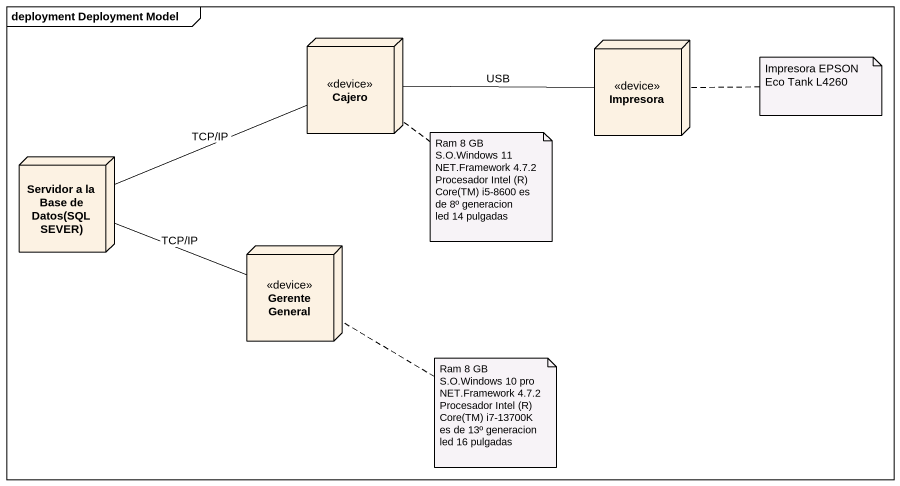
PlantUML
@startuml
mainframe deployment Deployment Model
node Cajero <<device>>
node Impresora <<device>>
node "Servidor a la Base de Datos(SQL SEVER)" as Servidor_a_la_Base_de_Datos
node "Gerente General" as Gerente_General <<device>>
Cajero -right- Impresora : USB
Servidor_a_la_Base_de_Datos -right- Cajero : TCP/IP
Servidor_a_la_Base_de_Datos -right- Gerente_General : TCP/IP
note right of Impresora
  Impresora EPSON
  Eco Tank L4260
end note
note bottom of Cajero
  Ram 8 GB
  S.O.Windows 11
  NET.Framework 4.7.2
  Procesador Intel (R) Core(TM) i5-8600 es de 8º generacion
  led 14 pulgadas
end note
note right of Gerente_General
  Ram 8 GB
  S.O.Windows 10 pro
  NET.Framework 4.7.2
  Procesador Intel (R) Core(TM) i7-13700K es de 13º generacion
  led 16 pulgadas
end note
@enduml
